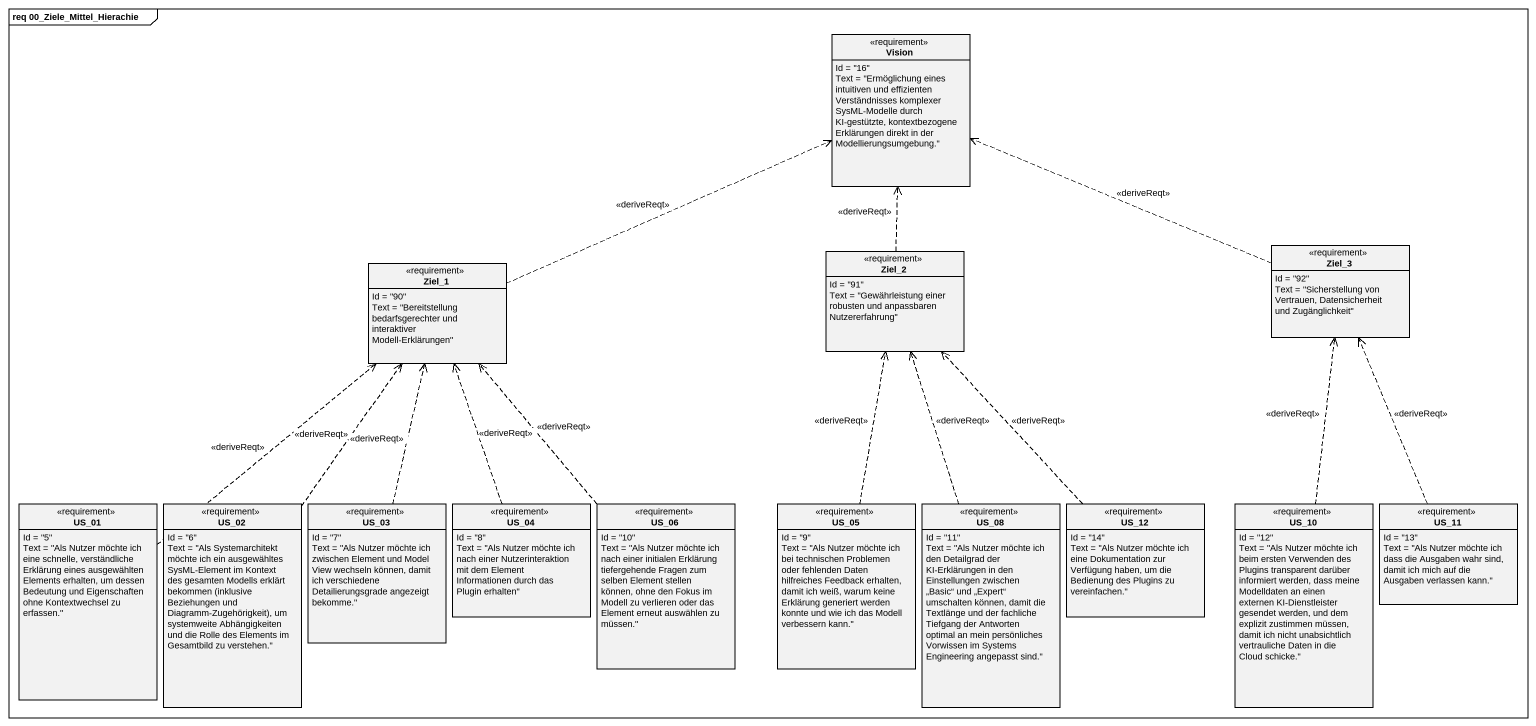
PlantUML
@startuml
mainframe req 00_Ziele_Mittel_Hierachie
hide circle
hide empty members
class Vision <<requirement>> {
  Id = "16"
  Text = "Ermöglichung eines intuitiven und effizienten Verständnisses komplexer SysML-Modelle durch KI-gestützte, kontextbezogene Erklärungen direkt in der Modellierungsumgebung."
}
class Ziel_1 <<requirement>> {
  Id = "90"
  Text = "Bereitstellung bedarfsgerechter und interaktiver Modell-Erklärungen"
}
class Ziel_2 <<requirement>> {
  Id = "91"
  Text = "Gewährleistung einer robusten und anpassbaren Nutzererfahrung"
}
class Ziel_3 <<requirement>> {
  Id = "92"
  Text = "Sicherstellung von Vertrauen, Datensicherheit und Zugänglichkeit"
}
class US_01 <<requirement>> {
  Id = "5"
  Text = "Als Nutzer möchte ich eine schnelle, verständliche Erklärung eines ausgewählten Elements erhalten, um dessen Bedeutung und Eigenschaften ohne Kontextwechsel zu erfassen."
}
class US_02 <<requirement>> {
  Id = "6"
  {field} Text = "Als Systemarchitekt möchte ich ein ausgewähltes SysML-Element im Kontext des gesamten Modells erklärt bekommen (inklusive Beziehungen und Diagramm-Zugehörigkeit), um systemweite Abhängigkeiten und die Rolle des Elements im Gesamtbild zu verstehen."
}
class US_03 <<requirement>> {
  Id = "7"
  Text = "Als Nutzer möchte ich zwischen Element und Model View wechseln können, damit ich verschiedene Detailierungsgrade angezeigt bekomme."
}
class US_04 <<requirement>> {
  Id = "8"
  Text = "Als Nutzer möchte ich nach einer Nutzerinteraktion mit dem Element Informationen durch das Plugin erhalten"
}
class US_06 <<requirement>> {
  Id = "10"
  Text = "Als Nutzer möchte ich nach einer initialen Erklärung tiefergehende Fragen zum selben Element stellen können, ohne den Fokus im Modell zu verlieren oder das Element erneut auswählen zu müssen."
}
class US_05 <<requirement>> {
  Id = "9"
  Text = "Als Nutzer möchte ich bei technischen Problemen oder fehlenden Daten hilfreiches Feedback erhalten, damit ich weiß, warum keine Erklärung generiert werden konnte und wie ich das Modell verbessern kann."
}
class US_08 <<requirement>> {
  Id = "11"
  Text = "Als Nutzer möchte ich den Detailgrad der KI-Erklärungen in den Einstellungen zwischen „Basic“ und „Expert“ umschalten können, damit die Textlänge und der fachliche Tiefgang der Antworten optimal an mein persönliches Vorwissen im Systems Engineering angepasst sind."
}
class US_12 <<requirement>> {
  Id = "14"
  Text = "Als Nutzer möchte ich eine Dokumentation zur Verfügung haben, um die Bedienung des Plugins zu vereinfachen."
}
class US_10 <<requirement>> {
  Id = "12"
  Text = "Als Nutzer möchte ich beim ersten Verwenden des Plugins transparent darüber informiert werden, dass meine Modelldaten an einen externen KI-Dienstleister gesendet werden, und dem explizit zustimmen müssen, damit ich nicht unabsichtlich vertrauliche Daten in die Cloud schicke."
}
class US_11 <<requirement>> {
  Id = "13"
  Text = "Als Nutzer möchte ich dass die Ausgaben wahr sind, damit ich mich auf die Ausgaben verlassen kann."
}
Ziel_1 .right.> Vision : <<deriveReqt>>
Ziel_2 .up.> Vision : <<deriveReqt>>
Ziel_3 .left.> Vision : <<deriveReqt>>
US_01 .up.> Ziel_1 : <<deriveReqt>>
US_02 .up.> Ziel_1 : <<deriveReqt>>
US_03 .up.> Ziel_1 : <<deriveReqt>>
US_04 .up.> Ziel_1 : <<deriveReqt>>
US_06 .up.> Ziel_1 : <<deriveReqt>>
US_05 .up.> Ziel_2 : <<deriveReqt>>
US_08 .up.> Ziel_2 : <<deriveReqt>>
US_12 .up.> Ziel_2 : <<deriveReqt>>
US_10 .up.> Ziel_3 : <<deriveReqt>>
US_11 .up.> Ziel_3 : <<deriveReqt>>
@enduml
